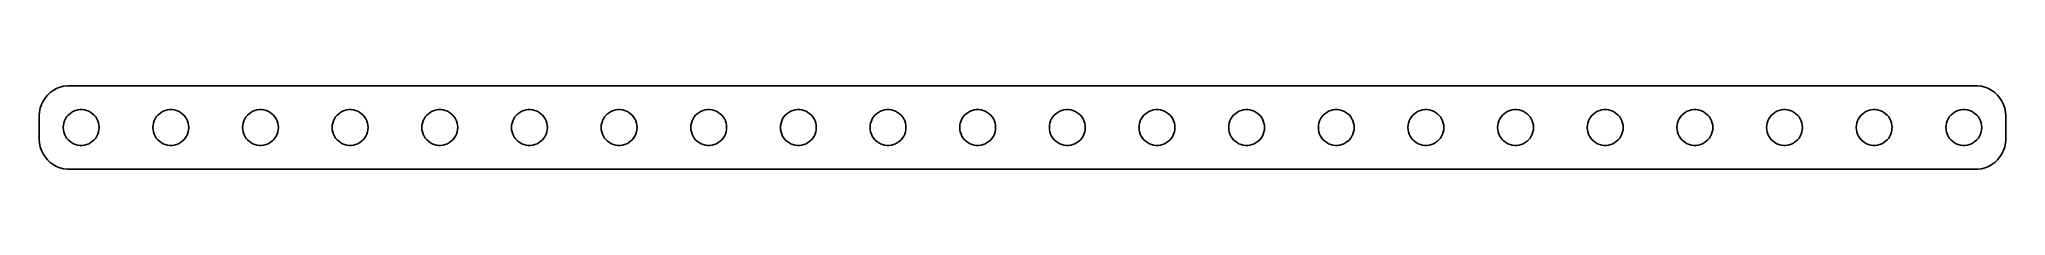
# Model space of a CAD drawing. Header units: metres. Extents: x -82 to 82, y -3 to 3.
import ezdxf

# ---------------------------------------------------------------- set-up
doc = ezdxf.new("R2010")
doc.units = ezdxf.units.M

msp = doc.modelspace()

# ---------------------------------------------------------------- linework, layer by layer
for p, q in [((-80.5225, 3.37764), (-80.8144, 3.26205)), ((-80.2184, 3.4557), (-80.5225, 3.37764)), ((-79.907, 3.49506), (-80.2184, 3.4557)), ((79.907, 3.49506), (-79.907, 3.49506)), ((80.2184, 3.4557), (79.907, 3.49506)), ((80.5225, 3.37764), (80.2184, 3.4557)), ((80.8144, 3.26205), (80.5225, 3.37764)), ((-82.0744, 1.9203), (-82.1714, 1.62172)), ((-81.9408, 2.20438), (-82.0744, 1.9203)), ((-81.7725, 2.46945), (-81.9408, 2.20438)), ((-81.5724, 2.71136), (-81.7725, 2.46945)), ((-81.3436, 2.92627), (-81.5724, 2.71136)), ((-81.0896, 3.11081), (-81.3436, 2.92627)), ((-80.8144, 3.26205), (-81.0896, 3.11081)), ((81.0896, 3.11081), (80.8144, 3.26205)), ((81.3436, 2.92627), (81.0896, 3.11081)), ((81.5724, 2.71136), (81.3436, 2.92627)), ((81.7725, 2.46945), (81.5724, 2.71136)), ((81.9408, 2.20438), (81.7725, 2.46945)), ((82.0744, 1.9203), (81.9408, 2.20438)), ((82.1714, 1.62172), (82.0744, 1.9203)), ((-82.2303, 1.31332), (-82.25, 1)), ((-82.25, 1), (-82.25, -1)), ((-82.1714, 1.62172), (-82.2303, 1.31332)), ((-80.25, 0), (-80.2382, 0.187988)), ((-80.2382, -0.187988), (-80.25, 0)), ((-80.2382, 0.187988), (-80.2029, 0.373032)), ((-80.2029, 0.373032), (-80.1447, 0.552185)), ((-80.1447, 0.552185), (-80.0645, 0.722626)), ((-80.0645, 0.722626), (-79.9635, 0.881668)), ((-79.9635, 0.881668), (-79.8434, 1.02681)), ((-79.8434, 1.02681), (-79.7061, 1.15576)), ((-79.7061, 1.15576), (-79.5537, 1.26648)), ((-79.5537, 1.26648), (-79.3887, 1.35724)), ((-79.3887, 1.35724), (-79.2135, 1.42657)), ((-79.2135, 1.42657), (-79.0311, 1.47342)), ((-79.0311, 1.47342), (-78.8442, 1.49704)), ((-78.8442, 1.49704), (-78.6558, 1.49704)), ((-78.6558, 1.49704), (-78.4689, 1.47342)), ((-78.4689, 1.47342), (-78.2865, 1.42657)), ((-78.2865, 1.42657), (-78.1113, 1.35724)), ((-78.1113, 1.35724), (-77.9463, 1.26648)), ((-77.9463, 1.26648), (-77.7939, 1.15576)), ((-77.7939, 1.15576), (-77.6565, 1.02681)), ((-77.6565, 1.02681), (-77.5365, 0.881668)), ((-77.5365, 0.881668), (-77.4355, 0.722626)), ((-77.4355, 0.722626), (-77.3553, 0.552185)), ((-77.3553, 0.552185), (-77.2971, 0.373032)), ((-77.2971, 0.373032), (-77.2618, 0.187988)), ((-77.2618, 0.187988), (-77.25, 0)), ((-77.25, 0), (-77.2618, -0.187988)), ((-72.75, 0), (-72.7382, 0.187988)), ((-72.7382, -0.187988), (-72.75, 0)), ((-72.7382, 0.187988), (-72.7029, 0.373032)), ((-72.7029, 0.373032), (-72.6447, 0.552185)), ((-72.6447, 0.552185), (-72.5645, 0.722626)), ((-72.5645, 0.722626), (-72.4635, 0.881668)), ((-72.4635, 0.881668), (-72.3434, 1.02681)), ((-72.3434, 1.02681), (-72.2061, 1.15576)), ((-72.2061, 1.15576), (-72.0537, 1.26648)), ((-72.0537, 1.26648), (-71.8887, 1.35724)), ((-71.8887, 1.35724), (-71.7135, 1.42657)), ((-71.7135, 1.42657), (-71.5311, 1.47342)), ((-71.5311, 1.47342), (-71.3442, 1.49704)), ((-71.3442, 1.49704), (-71.1558, 1.49704)), ((-71.1558, 1.49704), (-70.9689, 1.47342)), ((-70.9689, 1.47342), (-70.7865, 1.42657)), ((-70.7865, 1.42657), (-70.6113, 1.35724)), ((-70.6113, 1.35724), (-70.4463, 1.26648)), ((-70.4463, 1.26648), (-70.2939, 1.15576)), ((-70.2939, 1.15576), (-70.1565, 1.02681)), ((-70.1565, 1.02681), (-70.0365, 0.881668)), ((-70.0365, 0.881668), (-69.9355, 0.722626)), ((-69.9355, 0.722626), (-69.8553, 0.552185)), ((-69.8553, 0.552185), (-69.7971, 0.373032)), ((-69.7971, 0.373032), (-69.7618, 0.187988)), ((-69.7618, 0.187988), (-69.75, 0)), ((-69.75, 0), (-69.7618, -0.187988)), ((-65.25, 0), (-65.2382, 0.187988)), ((-65.2382, -0.187988), (-65.25, 0)), ((-65.2382, 0.187988), (-65.2029, 0.373032)), ((-65.2029, 0.373032), (-65.1447, 0.552185)), ((-65.1447, 0.552185), (-65.0645, 0.722626)), ((-65.0645, 0.722626), (-64.9635, 0.881668)), ((-64.9635, 0.881668), (-64.8434, 1.02681)), ((-64.8434, 1.02681), (-64.7061, 1.15576)), ((-64.7061, 1.15576), (-64.5537, 1.26648)), ((-64.5537, 1.26648), (-64.3887, 1.35724)), ((-64.3887, 1.35724), (-64.2135, 1.42657)), ((-64.2135, 1.42657), (-64.0311, 1.47342)), ((-64.0311, 1.47342), (-63.8442, 1.49704)), ((-63.8442, 1.49704), (-63.6558, 1.49704)), ((-63.6558, 1.49704), (-63.4689, 1.47342)), ((-63.4689, 1.47342), (-63.2865, 1.42657)), ((-63.2865, 1.42657), (-63.1113, 1.35724)), ((-63.1113, 1.35724), (-62.9463, 1.26648)), ((-62.9463, 1.26648), (-62.7939, 1.15576)), ((-62.7939, 1.15576), (-62.6565, 1.02681)), ((-62.6565, 1.02681), (-62.5365, 0.881668)), ((-62.5365, 0.881668), (-62.4355, 0.722626)), ((-62.4355, 0.722626), (-62.3553, 0.552185)), ((-62.3553, 0.552185), (-62.2971, 0.373032)), ((-62.2971, 0.373032), (-62.2618, 0.187988)), ((-62.2618, 0.187988), (-62.25, 0)), ((-62.25, 0), (-62.2618, -0.187988)), ((-57.75, 0), (-57.7382, 0.187988)), ((-57.7382, -0.187988), (-57.75, 0)), ((-57.7382, 0.187988), (-57.7029, 0.373032)), ((-57.7029, 0.373032), (-57.6447, 0.552185)), ((-57.6447, 0.552185), (-57.5645, 0.722626)), ((-57.5645, 0.722626), (-57.4635, 0.881668)), ((-57.4635, 0.881668), (-57.3434, 1.02681)), ((-57.3434, 1.02681), (-57.2061, 1.15576)), ((-57.2061, 1.15576), (-57.0537, 1.26648)), ((-57.0537, 1.26648), (-56.8887, 1.35724)), ((-56.8887, 1.35724), (-56.7135, 1.42657)), ((-56.7135, 1.42657), (-56.5311, 1.47342)), ((-56.5311, 1.47342), (-56.3442, 1.49704)), ((-56.3442, 1.49704), (-56.1558, 1.49704)), ((-56.1558, 1.49704), (-55.9689, 1.47342)), ((-55.9689, 1.47342), (-55.7865, 1.42657)), ((-55.7865, 1.42657), (-55.6113, 1.35724)), ((-55.6113, 1.35724), (-55.4463, 1.26648)), ((-55.4463, 1.26648), (-55.2939, 1.15576)), ((-55.2939, 1.15576), (-55.1565, 1.02681)), ((-55.1565, 1.02681), (-55.0365, 0.881668)), ((-55.0365, 0.881668), (-54.9355, 0.722626)), ((-54.9355, 0.722626), (-54.8553, 0.552185)), ((-54.8553, 0.552185), (-54.7971, 0.373032)), ((-54.7971, 0.373032), (-54.7618, 0.187988)), ((-54.7618, 0.187988), (-54.75, 0)), ((-54.75, 0), (-54.7618, -0.187988)), ((-50.25, 0), (-50.2382, 0.187988)), ((-50.2382, -0.187988), (-50.25, 0)), ((-50.2382, 0.187988), (-50.2029, 0.373032)), ((-50.2029, 0.373032), (-50.1447, 0.552185)), ((-50.1447, 0.552185), (-50.0645, 0.722626)), ((-50.0645, 0.722626), (-49.9635, 0.881668)), ((-49.9635, 0.881668), (-49.8434, 1.02681)), ((-49.8434, 1.02681), (-49.7061, 1.15576)), ((-49.7061, 1.15576), (-49.5537, 1.26648)), ((-49.5537, 1.26648), (-49.3887, 1.35724)), ((-49.3887, 1.35724), (-49.2135, 1.42657)), ((-49.2135, 1.42657), (-49.0311, 1.47342)), ((-49.0311, 1.47342), (-48.8442, 1.49704)), ((-48.8442, 1.49704), (-48.6558, 1.49704)), ((-48.6558, 1.49704), (-48.4689, 1.47342)), ((-48.4689, 1.47342), (-48.2865, 1.42657)), ((-48.2865, 1.42657), (-48.1113, 1.35724)), ((-48.1113, 1.35724), (-47.9463, 1.26648)), ((-47.9463, 1.26648), (-47.7939, 1.15576)), ((-47.7939, 1.15576), (-47.6565, 1.02681)), ((-47.6565, 1.02681), (-47.5365, 0.881668)), ((-47.5365, 0.881668), (-47.4355, 0.722626)), ((-47.4355, 0.722626), (-47.3553, 0.552185)), ((-47.3553, 0.552185), (-47.2971, 0.373032)), ((-47.2971, 0.373032), (-47.2618, 0.187988)), ((-47.2618, 0.187988), (-47.25, 0)), ((-47.25, 0), (-47.2618, -0.187988)), ((-42.75, 0), (-42.7382, 0.187988)), ((-42.7382, -0.187988), (-42.75, 0)), ((-42.7382, 0.187988), (-42.7029, 0.373032)), ((-42.7029, 0.373032), (-42.6447, 0.552185)), ((-42.6447, 0.552185), (-42.5645, 0.722626)), ((-42.5645, 0.722626), (-42.4635, 0.881668)), ((-42.4635, 0.881668), (-42.3434, 1.02681)), ((-42.3434, 1.02681), (-42.2061, 1.15576)), ((-42.2061, 1.15576), (-42.0537, 1.26648)), ((-42.0537, 1.26648), (-41.8887, 1.35724)), ((-41.8887, 1.35724), (-41.7135, 1.42657)), ((-41.7135, 1.42657), (-41.5311, 1.47342)), ((-41.5311, 1.47342), (-41.3442, 1.49704)), ((-41.3442, 1.49704), (-41.1558, 1.49704)), ((-41.1558, 1.49704), (-40.9689, 1.47342)), ((-40.9689, 1.47342), (-40.7865, 1.42657)), ((-40.7865, 1.42657), (-40.6113, 1.35724)), ((-40.6113, 1.35724), (-40.4463, 1.26648)), ((-40.4463, 1.26648), (-40.2939, 1.15576)), ((-40.2939, 1.15576), (-40.1565, 1.02681)), ((-40.1565, 1.02681), (-40.0365, 0.881668)), ((-40.0365, 0.881668), (-39.9355, 0.722626)), ((-39.9355, 0.722626), (-39.8553, 0.552185)), ((-39.8553, 0.552185), (-39.7971, 0.373032)), ((-39.7971, 0.373032), (-39.7618, 0.187988)), ((-39.7618, 0.187988), (-39.75, 0)), ((-39.75, 0), (-39.7618, -0.187988)), ((-35.25, 0), (-35.2382, 0.187988)), ((-35.2382, -0.187988), (-35.25, 0)), ((-35.2382, 0.187988), (-35.2029, 0.373032)), ((-35.2029, 0.373032), (-35.1447, 0.552185)), ((-35.1447, 0.552185), (-35.0645, 0.722626)), ((-35.0645, 0.722626), (-34.9635, 0.881668)), ((-34.9635, 0.881668), (-34.8434, 1.02681)), ((-34.8434, 1.02681), (-34.7061, 1.15576)), ((-34.7061, 1.15576), (-34.5537, 1.26648)), ((-34.5537, 1.26648), (-34.3887, 1.35724)), ((-34.3887, 1.35724), (-34.2135, 1.42657)), ((-34.2135, 1.42657), (-34.0311, 1.47342)), ((-34.0311, 1.47342), (-33.8442, 1.49704)), ((-33.8442, 1.49704), (-33.6558, 1.49704)), ((-33.6558, 1.49704), (-33.4689, 1.47342)), ((-33.4689, 1.47342), (-33.2865, 1.42657)), ((-33.2865, 1.42657), (-33.1113, 1.35724)), ((-33.1113, 1.35724), (-32.9463, 1.26648)), ((-32.9463, 1.26648), (-32.7939, 1.15576)), ((-32.7939, 1.15576), (-32.6565, 1.02681)), ((-32.6565, 1.02681), (-32.5365, 0.881668)), ((-32.5365, 0.881668), (-32.4355, 0.722626)), ((-32.4355, 0.722626), (-32.3553, 0.552185)), ((-32.3553, 0.552185), (-32.2971, 0.373032)), ((-32.2971, 0.373032), (-32.2618, 0.187988)), ((-32.2618, 0.187988), (-32.25, 0)), ((-32.25, 0), (-32.2618, -0.187988)), ((-27.75, 0), (-27.7382, 0.187988)), ((-27.7382, -0.187988), (-27.75, 0)), ((-27.7382, 0.187988), (-27.7029, 0.373032)), ((-27.7029, 0.373032), (-27.6447, 0.552185)), ((-27.6447, 0.552185), (-27.5645, 0.722626)), ((-27.5645, 0.722626), (-27.4635, 0.881668)), ((-27.4635, 0.881668), (-27.3434, 1.02681)), ((-27.3434, 1.02681), (-27.2061, 1.15576)), ((-27.2061, 1.15576), (-27.0537, 1.26648)), ((-27.0537, 1.26648), (-26.8887, 1.35724)), ((-26.8887, 1.35724), (-26.7135, 1.42657)), ((-26.7135, 1.42657), (-26.5311, 1.47342)), ((-26.5311, 1.47342), (-26.3442, 1.49704)), ((-26.3442, 1.49704), (-26.1558, 1.49704)), ((-26.1558, 1.49704), (-25.9689, 1.47342)), ((-25.9689, 1.47342), (-25.7865, 1.42657)), ((-25.7865, 1.42657), (-25.6113, 1.35724)), ((-25.6113, 1.35724), (-25.4463, 1.26648)), ((-25.4463, 1.26648), (-25.2939, 1.15576)), ((-25.2939, 1.15576), (-25.1565, 1.02681)), ((-25.1565, 1.02681), (-25.0365, 0.881668)), ((-25.0365, 0.881668), (-24.9355, 0.722626)), ((-24.9355, 0.722626), (-24.8553, 0.552185)), ((-24.8553, 0.552185), (-24.7971, 0.373032)), ((-24.7971, 0.373032), (-24.7618, 0.187988)), ((-24.7618, 0.187988), (-24.75, 0)), ((-24.75, 0), (-24.7618, -0.187988)), ((-20.25, 0), (-20.2382, 0.187988)), ((-20.2382, -0.187988), (-20.25, 0)), ((-20.2382, 0.187988), (-20.2029, 0.373032)), ((-20.2029, 0.373032), (-20.1447, 0.552185)), ((-20.1447, 0.552185), (-20.0645, 0.722626)), ((-20.0645, 0.722626), (-19.9635, 0.881668)), ((-19.9635, 0.881668), (-19.8434, 1.02681)), ((-19.8434, 1.02681), (-19.7061, 1.15576)), ((-19.7061, 1.15576), (-19.5537, 1.26648)), ((-19.5537, 1.26648), (-19.3887, 1.35724)), ((-19.3887, 1.35724), (-19.2135, 1.42657)), ((-19.2135, 1.42657), (-19.0311, 1.47342)), ((-19.0311, 1.47342), (-18.8442, 1.49704)), ((-18.8442, 1.49704), (-18.6558, 1.49704)), ((-18.6558, 1.49704), (-18.4689, 1.47342)), ((-18.4689, 1.47342), (-18.2865, 1.42657)), ((-18.2865, 1.42657), (-18.1113, 1.35724)), ((-18.1113, 1.35724), (-17.9463, 1.26648)), ((-17.9463, 1.26648), (-17.7939, 1.15576)), ((-17.7939, 1.15576), (-17.6565, 1.02681)), ((-17.6565, 1.02681), (-17.5365, 0.881668)), ((-17.5365, 0.881668), (-17.4355, 0.722626)), ((-17.4355, 0.722626), (-17.3553, 0.552185)), ((-17.3553, 0.552185), (-17.2971, 0.373032)), ((-17.2971, 0.373032), (-17.2618, 0.187988)), ((-17.2618, 0.187988), (-17.25, 0)), ((-17.25, 0), (-17.2618, -0.187988)), ((-12.75, 0), (-12.7382, 0.187988)), ((-12.7382, -0.187988), (-12.75, 0)), ((-12.7382, 0.187988), (-12.7029, 0.373032)), ((-12.7029, 0.373032), (-12.6447, 0.552185)), ((-12.6447, 0.552185), (-12.5645, 0.722626)), ((-12.5645, 0.722626), (-12.4635, 0.881668)), ((-12.4635, 0.881668), (-12.3434, 1.02681)), ((-12.3434, 1.02681), (-12.2061, 1.15576)), ((-12.2061, 1.15576), (-12.0537, 1.26648)), ((-12.0537, 1.26648), (-11.8887, 1.35724)), ((-11.8887, 1.35724), (-11.7135, 1.42657)), ((-11.7135, 1.42657), (-11.5311, 1.47342)), ((-11.5311, 1.47342), (-11.3442, 1.49704)), ((-11.3442, 1.49704), (-11.1558, 1.49704)), ((-11.1558, 1.49704), (-10.9689, 1.47342)), ((-10.9689, 1.47342), (-10.7865, 1.42657)), ((-10.7865, 1.42657), (-10.6113, 1.35724)), ((-10.6113, 1.35724), (-10.4463, 1.26648)), ((-10.4463, 1.26648), (-10.2939, 1.15576)), ((-10.2939, 1.15576), (-10.1565, 1.02681)), ((-10.1565, 1.02681), (-10.0365, 0.881668)), ((-10.0365, 0.881668), (-9.93553, 0.722626)), ((-9.93553, 0.722626), (-9.85533, 0.552185)), ((-9.85533, 0.552185), (-9.79712, 0.373032)), ((-9.79712, 0.373032), (-9.76183, 0.187988)), ((-9.76183, 0.187988), (-9.75, 0)), ((-9.75, 0), (-9.76183, -0.187988)), ((-5.25, 0), (-5.23816, 0.187988)), ((-5.23816, -0.187988), (-5.25, 0)), ((-5.23816, 0.187988), (-5.20287, 0.373032)), ((-5.20287, 0.373032), (-5.14465, 0.552185)), ((-5.14465, 0.552185), (-5.06445, 0.722626)), ((-5.06445, 0.722626), (-4.96352, 0.881668)), ((-4.96352, 0.881668), (-4.84344, 1.02681)), ((-4.84344, 1.02681), (-4.70613, 1.15576)), ((-4.70613, 1.15576), (-4.55373, 1.26648)), ((-4.55373, 1.26648), (-4.38866, 1.35724)), ((-4.38866, 1.35724), (-4.21352, 1.42657)), ((-4.21352, 1.42657), (-4.03107, 1.47342)), ((-4.03107, 1.47342), (-3.84418, 1.49704)), ((-3.84418, 1.49704), (-3.65581, 1.49704)), ((-3.65581, 1.49704), (-3.46892, 1.47342)), ((-3.46892, 1.47342), (-3.28647, 1.42657)), ((-3.28647, 1.42657), (-3.11133, 1.35724)), ((-3.11133, 1.35724), (-2.94626, 1.26648)), ((-2.94626, 1.26648), (-2.79385, 1.15576)), ((-2.79385, 1.15576), (-2.65654, 1.02681)), ((-2.65654, 1.02681), (-2.53647, 0.881668)), ((-2.53647, 0.881668), (-2.43553, 0.722626)), ((-2.43553, 0.722626), (-2.35533, 0.552185)), ((-2.35533, 0.552185), (-2.29712, 0.373032)), ((-2.29712, 0.373032), (-2.26183, 0.187988)), ((-2.26183, 0.187988), (-2.25, 0)), ((-2.25, 0), (-2.26183, -0.187988)), ((2.25, 0), (2.26183, 0.187988)), ((2.26183, -0.187988), (2.25, 0)), ((2.26183, 0.187988), (2.29712, 0.373032)), ((2.29712, 0.373032), (2.35533, 0.552185)), ((2.35533, 0.552185), (2.43553, 0.722626)), ((2.43553, 0.722626), (2.53647, 0.881668)), ((2.53647, 0.881668), (2.65654, 1.02681)), ((2.65654, 1.02681), (2.79385, 1.15576)), ((2.79385, 1.15576), (2.94626, 1.26648)), ((2.94626, 1.26648), (3.11133, 1.35724)), ((3.11133, 1.35724), (3.28647, 1.42657)), ((3.28647, 1.42657), (3.46892, 1.47342)), ((3.46892, 1.47342), (3.65581, 1.49704)), ((3.65581, 1.49704), (3.84418, 1.49704)), ((3.84418, 1.49704), (4.03107, 1.47342)), ((4.03107, 1.47342), (4.21352, 1.42657)), ((4.21352, 1.42657), (4.38866, 1.35724)), ((4.38866, 1.35724), (4.55373, 1.26648)), ((4.55373, 1.26648), (4.70613, 1.15576)), ((4.70613, 1.15576), (4.84344, 1.02681)), ((4.84344, 1.02681), (4.96352, 0.881668)), ((4.96352, 0.881668), (5.06445, 0.722626)), ((5.06445, 0.722626), (5.14465, 0.552185)), ((5.14465, 0.552185), (5.20287, 0.373032)), ((5.20287, 0.373032), (5.23816, 0.187988)), ((5.23816, 0.187988), (5.25, 0)), ((5.25, 0), (5.23816, -0.187988)), ((9.75, 0), (9.76183, 0.187988)), ((9.76183, -0.187988), (9.75, 0)), ((9.76183, 0.187988), (9.79712, 0.373032)), ((9.79712, 0.373032), (9.85533, 0.552185)), ((9.85533, 0.552185), (9.93553, 0.722626)), ((9.93553, 0.722626), (10.0365, 0.881668)), ((10.0365, 0.881668), (10.1565, 1.02681)), ((10.1565, 1.02681), (10.2939, 1.15576)), ((10.2939, 1.15576), (10.4463, 1.26648)), ((10.4463, 1.26648), (10.6113, 1.35724)), ((10.6113, 1.35724), (10.7865, 1.42657)), ((10.7865, 1.42657), (10.9689, 1.47342)), ((10.9689, 1.47342), (11.1558, 1.49704)), ((11.1558, 1.49704), (11.3442, 1.49704)), ((11.3442, 1.49704), (11.5311, 1.47342)), ((11.5311, 1.47342), (11.7135, 1.42657)), ((11.7135, 1.42657), (11.8887, 1.35724)), ((11.8887, 1.35724), (12.0537, 1.26648)), ((12.0537, 1.26648), (12.2061, 1.15576)), ((12.2061, 1.15576), (12.3434, 1.02681)), ((12.3434, 1.02681), (12.4635, 0.881668)), ((12.4635, 0.881668), (12.5645, 0.722626)), ((12.5645, 0.722626), (12.6447, 0.552185)), ((12.6447, 0.552185), (12.7029, 0.373032)), ((12.7029, 0.373032), (12.7382, 0.187988)), ((12.7382, 0.187988), (12.75, 0)), ((12.75, 0), (12.7382, -0.187988)), ((17.25, 0), (17.2618, 0.187988)), ((17.2618, -0.187988), (17.25, 0)), ((17.2618, 0.187988), (17.2971, 0.373032)), ((17.2971, 0.373032), (17.3553, 0.552185)), ((17.3553, 0.552185), (17.4355, 0.722626)), ((17.4355, 0.722626), (17.5365, 0.881668)), ((17.5365, 0.881668), (17.6565, 1.02681)), ((17.6565, 1.02681), (17.7939, 1.15576)), ((17.7939, 1.15576), (17.9463, 1.26648)), ((17.9463, 1.26648), (18.1113, 1.35724)), ((18.1113, 1.35724), (18.2865, 1.42657)), ((18.2865, 1.42657), (18.4689, 1.47342)), ((18.4689, 1.47342), (18.6558, 1.49704)), ((18.6558, 1.49704), (18.8442, 1.49704)), ((18.8442, 1.49704), (19.0311, 1.47342)), ((19.0311, 1.47342), (19.2135, 1.42657)), ((19.2135, 1.42657), (19.3887, 1.35724)), ((19.3887, 1.35724), (19.5537, 1.26648)), ((19.5537, 1.26648), (19.7061, 1.15576)), ((19.7061, 1.15576), (19.8434, 1.02681)), ((19.8434, 1.02681), (19.9635, 0.881668)), ((19.9635, 0.881668), (20.0645, 0.722626)), ((20.0645, 0.722626), (20.1447, 0.552185)), ((20.1447, 0.552185), (20.2029, 0.373032)), ((20.2029, 0.373032), (20.2382, 0.187988)), ((20.2382, 0.187988), (20.25, 0)), ((20.25, 0), (20.2382, -0.187988)), ((24.75, 0), (24.7618, 0.187988)), ((24.7618, -0.187988), (24.75, 0)), ((24.7618, 0.187988), (24.7971, 0.373032)), ((24.7971, 0.373032), (24.8553, 0.552185)), ((24.8553, 0.552185), (24.9355, 0.722626)), ((24.9355, 0.722626), (25.0365, 0.881668)), ((25.0365, 0.881668), (25.1565, 1.02681)), ((25.1565, 1.02681), (25.2939, 1.15576)), ((25.2939, 1.15576), (25.4463, 1.26648)), ((25.4463, 1.26648), (25.6113, 1.35724)), ((25.6113, 1.35724), (25.7865, 1.42657)), ((25.7865, 1.42657), (25.9689, 1.47342)), ((25.9689, 1.47342), (26.1558, 1.49704)), ((26.1558, 1.49704), (26.3442, 1.49704)), ((26.3442, 1.49704), (26.5311, 1.47342)), ((26.5311, 1.47342), (26.7135, 1.42657)), ((26.7135, 1.42657), (26.8887, 1.35724)), ((26.8887, 1.35724), (27.0537, 1.26648)), ((27.0537, 1.26648), (27.2061, 1.15576)), ((27.2061, 1.15576), (27.3434, 1.02681)), ((27.3434, 1.02681), (27.4635, 0.881668)), ((27.4635, 0.881668), (27.5645, 0.722626)), ((27.5645, 0.722626), (27.6447, 0.552185)), ((27.6447, 0.552185), (27.7029, 0.373032)), ((27.7029, 0.373032), (27.7382, 0.187988)), ((27.7382, 0.187988), (27.75, 0)), ((27.75, 0), (27.7382, -0.187988)), ((32.25, 0), (32.2618, 0.187988)), ((32.2618, -0.187988), (32.25, 0)), ((32.2618, 0.187988), (32.2971, 0.373032)), ((32.2971, 0.373032), (32.3553, 0.552185)), ((32.3553, 0.552185), (32.4355, 0.722626)), ((32.4355, 0.722626), (32.5365, 0.881668)), ((32.5365, 0.881668), (32.6565, 1.02681)), ((32.6565, 1.02681), (32.7939, 1.15576)), ((32.7939, 1.15576), (32.9463, 1.26648)), ((32.9463, 1.26648), (33.1113, 1.35724)), ((33.1113, 1.35724), (33.2865, 1.42657)), ((33.2865, 1.42657), (33.4689, 1.47342)), ((33.4689, 1.47342), (33.6558, 1.49704)), ((33.6558, 1.49704), (33.8442, 1.49704)), ((33.8442, 1.49704), (34.0311, 1.47342)), ((34.0311, 1.47342), (34.2135, 1.42657)), ((34.2135, 1.42657), (34.3887, 1.35724)), ((34.3887, 1.35724), (34.5537, 1.26648)), ((34.5537, 1.26648), (34.7061, 1.15576)), ((34.7061, 1.15576), (34.8434, 1.02681)), ((34.8434, 1.02681), (34.9635, 0.881668)), ((34.9635, 0.881668), (35.0645, 0.722626)), ((35.0645, 0.722626), (35.1447, 0.552185)), ((35.1447, 0.552185), (35.2029, 0.373032)), ((35.2029, 0.373032), (35.2382, 0.187988)), ((35.2382, 0.187988), (35.25, 0)), ((35.25, 0), (35.2382, -0.187988)), ((39.75, 0), (39.7618, 0.187988)), ((39.7618, -0.187988), (39.75, 0)), ((39.7618, 0.187988), (39.7971, 0.373032)), ((39.7971, 0.373032), (39.8553, 0.552185)), ((39.8553, 0.552185), (39.9355, 0.722626)), ((39.9355, 0.722626), (40.0365, 0.881668)), ((40.0365, 0.881668), (40.1565, 1.02681)), ((40.1565, 1.02681), (40.2939, 1.15576)), ((40.2939, 1.15576), (40.4463, 1.26648)), ((40.4463, 1.26648), (40.6113, 1.35724)), ((40.6113, 1.35724), (40.7865, 1.42657)), ((40.7865, 1.42657), (40.9689, 1.47342)), ((40.9689, 1.47342), (41.1558, 1.49704)), ((41.1558, 1.49704), (41.3442, 1.49704)), ((41.3442, 1.49704), (41.5311, 1.47342)), ((41.5311, 1.47342), (41.7135, 1.42657)), ((41.7135, 1.42657), (41.8887, 1.35724)), ((41.8887, 1.35724), (42.0537, 1.26648)), ((42.0537, 1.26648), (42.2061, 1.15576)), ((42.2061, 1.15576), (42.3434, 1.02681)), ((42.3434, 1.02681), (42.4635, 0.881668)), ((42.4635, 0.881668), (42.5645, 0.722626)), ((42.5645, 0.722626), (42.6447, 0.552185)), ((42.6447, 0.552185), (42.7029, 0.373032)), ((42.7029, 0.373032), (42.7382, 0.187988)), ((42.7382, 0.187988), (42.75, 0)), ((42.75, 0), (42.7382, -0.187988)), ((47.25, 0), (47.2618, 0.187988)), ((47.2618, -0.187988), (47.25, 0)), ((47.2618, 0.187988), (47.2971, 0.373032)), ((47.2971, 0.373032), (47.3553, 0.552185)), ((47.3553, 0.552185), (47.4355, 0.722626)), ((47.4355, 0.722626), (47.5365, 0.881668)), ((47.5365, 0.881668), (47.6565, 1.02681)), ((47.6565, 1.02681), (47.7939, 1.15576)), ((47.7939, 1.15576), (47.9463, 1.26648)), ((47.9463, 1.26648), (48.1113, 1.35724)), ((48.1113, 1.35724), (48.2865, 1.42657)), ((48.2865, 1.42657), (48.4689, 1.47342)), ((48.4689, 1.47342), (48.6558, 1.49704)), ((48.6558, 1.49704), (48.8442, 1.49704)), ((48.8442, 1.49704), (49.0311, 1.47342)), ((49.0311, 1.47342), (49.2135, 1.42657)), ((49.2135, 1.42657), (49.3887, 1.35724)), ((49.3887, 1.35724), (49.5537, 1.26648)), ((49.5537, 1.26648), (49.7061, 1.15576)), ((49.7061, 1.15576), (49.8434, 1.02681)), ((49.8434, 1.02681), (49.9635, 0.881668)), ((49.9635, 0.881668), (50.0645, 0.722626)), ((50.0645, 0.722626), (50.1447, 0.552185)), ((50.1447, 0.552185), (50.2029, 0.373032)), ((50.2029, 0.373032), (50.2382, 0.187988)), ((50.2382, 0.187988), (50.25, 0)), ((50.25, 0), (50.2382, -0.187988)), ((54.75, 0), (54.7618, 0.187988)), ((54.7618, -0.187988), (54.75, 0)), ((54.7618, 0.187988), (54.7971, 0.373032)), ((54.7971, 0.373032), (54.8553, 0.552185)), ((54.8553, 0.552185), (54.9355, 0.722626)), ((54.9355, 0.722626), (55.0365, 0.881668)), ((55.0365, 0.881668), (55.1565, 1.02681)), ((55.1565, 1.02681), (55.2939, 1.15576)), ((55.2939, 1.15576), (55.4463, 1.26648)), ((55.4463, 1.26648), (55.6113, 1.35724)), ((55.6113, 1.35724), (55.7865, 1.42657)), ((55.7865, 1.42657), (55.9689, 1.47342)), ((55.9689, 1.47342), (56.1558, 1.49704)), ((56.1558, 1.49704), (56.3442, 1.49704)), ((56.3442, 1.49704), (56.5311, 1.47342)), ((56.5311, 1.47342), (56.7135, 1.42657)), ((56.7135, 1.42657), (56.8887, 1.35724)), ((56.8887, 1.35724), (57.0537, 1.26648)), ((57.0537, 1.26648), (57.2061, 1.15576)), ((57.2061, 1.15576), (57.3434, 1.02681)), ((57.3434, 1.02681), (57.4635, 0.881668)), ((57.4635, 0.881668), (57.5645, 0.722626)), ((57.5645, 0.722626), (57.6447, 0.552185)), ((57.6447, 0.552185), (57.7029, 0.373032)), ((57.7029, 0.373032), (57.7382, 0.187988)), ((57.7382, 0.187988), (57.75, 0)), ((57.75, 0), (57.7382, -0.187988)), ((62.25, 0), (62.2618, 0.187988)), ((62.2618, -0.187988), (62.25, 0)), ((62.2618, 0.187988), (62.2971, 0.373032)), ((62.2971, 0.373032), (62.3553, 0.552185)), ((62.3553, 0.552185), (62.4355, 0.722626)), ((62.4355, 0.722626), (62.5365, 0.881668)), ((62.5365, 0.881668), (62.6565, 1.02681)), ((62.6565, 1.02681), (62.7939, 1.15576)), ((62.7939, 1.15576), (62.9463, 1.26648)), ((62.9463, 1.26648), (63.1113, 1.35724)), ((63.1113, 1.35724), (63.2865, 1.42657)), ((63.2865, 1.42657), (63.4689, 1.47342)), ((63.4689, 1.47342), (63.6558, 1.49704)), ((63.6558, 1.49704), (63.8442, 1.49704)), ((63.8442, 1.49704), (64.0311, 1.47342)), ((64.0311, 1.47342), (64.2135, 1.42657)), ((64.2135, 1.42657), (64.3887, 1.35724)), ((64.3887, 1.35724), (64.5537, 1.26648)), ((64.5537, 1.26648), (64.7061, 1.15576)), ((64.7061, 1.15576), (64.8434, 1.02681)), ((64.8434, 1.02681), (64.9635, 0.881668)), ((64.9635, 0.881668), (65.0645, 0.722626)), ((65.0645, 0.722626), (65.1447, 0.552185)), ((65.1447, 0.552185), (65.2029, 0.373032)), ((65.2029, 0.373032), (65.2382, 0.187988)), ((65.2382, 0.187988), (65.25, 0)), ((65.25, 0), (65.2382, -0.187988)), ((69.75, 0), (69.7618, 0.187988)), ((69.7618, -0.187988), (69.75, 0)), ((69.7618, 0.187988), (69.7971, 0.373032)), ((69.7971, 0.373032), (69.8553, 0.552185)), ((69.8553, 0.552185), (69.9355, 0.722626)), ((69.9355, 0.722626), (70.0365, 0.881668)), ((70.0365, 0.881668), (70.1565, 1.02681)), ((70.1565, 1.02681), (70.2939, 1.15576)), ((70.2939, 1.15576), (70.4463, 1.26648)), ((70.4463, 1.26648), (70.6113, 1.35724)), ((70.6113, 1.35724), (70.7865, 1.42657)), ((70.7865, 1.42657), (70.9689, 1.47342)), ((70.9689, 1.47342), (71.1558, 1.49704)), ((71.1558, 1.49704), (71.3442, 1.49704)), ((71.3442, 1.49704), (71.5311, 1.47342)), ((71.5311, 1.47342), (71.7135, 1.42657)), ((71.7135, 1.42657), (71.8887, 1.35724)), ((71.8887, 1.35724), (72.0537, 1.26648)), ((72.0537, 1.26648), (72.2061, 1.15576)), ((72.2061, 1.15576), (72.3434, 1.02681)), ((72.3434, 1.02681), (72.4635, 0.881668)), ((72.4635, 0.881668), (72.5645, 0.722626)), ((72.5645, 0.722626), (72.6447, 0.552185)), ((72.6447, 0.552185), (72.7029, 0.373032)), ((72.7029, 0.373032), (72.7382, 0.187988)), ((72.7382, 0.187988), (72.75, 0)), ((72.75, 0), (72.7382, -0.187988)), ((77.25, 0), (77.2618, 0.187988)), ((77.2618, -0.187988), (77.25, 0)), ((77.2618, 0.187988), (77.2971, 0.373032)), ((77.2971, 0.373032), (77.3553, 0.552185)), ((77.3553, 0.552185), (77.4355, 0.722626)), ((77.4355, 0.722626), (77.5365, 0.881668)), ((77.5365, 0.881668), (77.6565, 1.02681)), ((77.6565, 1.02681), (77.7939, 1.15576)), ((77.7939, 1.15576), (77.9463, 1.26648)), ((77.9463, 1.26648), (78.1113, 1.35724)), ((78.1113, 1.35724), (78.2865, 1.42657)), ((78.2865, 1.42657), (78.4689, 1.47342)), ((78.4689, 1.47342), (78.6558, 1.49704)), ((78.6558, 1.49704), (78.8442, 1.49704)), ((78.8442, 1.49704), (79.0311, 1.47342)), ((79.0311, 1.47342), (79.2135, 1.42657)), ((79.2135, 1.42657), (79.3887, 1.35724)), ((79.3887, 1.35724), (79.5537, 1.26648)), ((79.5537, 1.26648), (79.7061, 1.15576)), ((79.7061, 1.15576), (79.8434, 1.02681)), ((79.8434, 1.02681), (79.9635, 0.881668)), ((79.9635, 0.881668), (80.0645, 0.722626)), ((80.0645, 0.722626), (80.1447, 0.552185)), ((80.1447, 0.552185), (80.2029, 0.373032)), ((80.2029, 0.373032), (80.2382, 0.187988)), ((80.2382, 0.187988), (80.25, 0)), ((80.25, 0), (80.2382, -0.187988)), ((82.2303, 1.31332), (82.1714, 1.62172)), ((82.25, 1), (82.2303, 1.31332)), ((82.25, -1), (82.25, 1)), ((-82.25, -1), (-82.2303, -1.31332)), ((-82.2303, -1.31332), (-82.1714, -1.62172)), ((-82.1714, -1.62172), (-82.0744, -1.9203)), ((-80.2029, -0.373032), (-80.2382, -0.187988)), ((-80.1447, -0.552185), (-80.2029, -0.373032)), ((-80.0645, -0.722626), (-80.1447, -0.552185)), ((-79.9635, -0.881668), (-80.0645, -0.722626)), ((-79.8434, -1.02681), (-79.9635, -0.881668)), ((-79.7061, -1.15576), (-79.8434, -1.02681)), ((-79.5537, -1.26648), (-79.7061, -1.15576)), ((-79.3887, -1.35724), (-79.5537, -1.26648)), ((-79.2135, -1.42657), (-79.3887, -1.35724)), ((-79.0311, -1.47342), (-79.2135, -1.42657)), ((-78.8442, -1.49704), (-79.0311, -1.47342)), ((-78.6558, -1.49704), (-78.8442, -1.49704)), ((-78.4689, -1.47342), (-78.6558, -1.49704)), ((-78.2865, -1.42657), (-78.4689, -1.47342)), ((-78.1113, -1.35724), (-78.2865, -1.42657)), ((-77.9463, -1.26648), (-78.1113, -1.35724)), ((-77.7939, -1.15576), (-77.9463, -1.26648)), ((-77.6565, -1.02681), (-77.7939, -1.15576)), ((-77.5365, -0.881668), (-77.6565, -1.02681)), ((-77.4355, -0.722626), (-77.5365, -0.881668)), ((-77.3553, -0.552185), (-77.4355, -0.722626)), ((-77.2971, -0.373032), (-77.3553, -0.552185)), ((-77.2618, -0.187988), (-77.2971, -0.373032)), ((-72.7029, -0.373032), (-72.7382, -0.187988)), ((-72.6447, -0.552185), (-72.7029, -0.373032)), ((-72.5645, -0.722626), (-72.6447, -0.552185)), ((-72.4635, -0.881668), (-72.5645, -0.722626)), ((-72.3434, -1.02681), (-72.4635, -0.881668)), ((-72.2061, -1.15576), (-72.3434, -1.02681)), ((-72.0537, -1.26648), (-72.2061, -1.15576)), ((-71.8887, -1.35724), (-72.0537, -1.26648)), ((-71.7135, -1.42657), (-71.8887, -1.35724)), ((-71.5311, -1.47342), (-71.7135, -1.42657)), ((-71.3442, -1.49704), (-71.5311, -1.47342)), ((-71.1558, -1.49704), (-71.3442, -1.49704)), ((-70.9689, -1.47342), (-71.1558, -1.49704)), ((-70.7865, -1.42657), (-70.9689, -1.47342)), ((-70.6113, -1.35724), (-70.7865, -1.42657)), ((-70.4463, -1.26648), (-70.6113, -1.35724)), ((-70.2939, -1.15576), (-70.4463, -1.26648)), ((-70.1565, -1.02681), (-70.2939, -1.15576)), ((-70.0365, -0.881668), (-70.1565, -1.02681)), ((-69.9355, -0.722626), (-70.0365, -0.881668)), ((-69.8553, -0.552185), (-69.9355, -0.722626)), ((-69.7971, -0.373032), (-69.8553, -0.552185)), ((-69.7618, -0.187988), (-69.7971, -0.373032)), ((-65.2029, -0.373032), (-65.2382, -0.187988)), ((-65.1447, -0.552185), (-65.2029, -0.373032)), ((-65.0645, -0.722626), (-65.1447, -0.552185)), ((-64.9635, -0.881668), (-65.0645, -0.722626)), ((-64.8434, -1.02681), (-64.9635, -0.881668)), ((-64.7061, -1.15576), (-64.8434, -1.02681)), ((-64.5537, -1.26648), (-64.7061, -1.15576)), ((-64.3887, -1.35724), (-64.5537, -1.26648)), ((-64.2135, -1.42657), (-64.3887, -1.35724)), ((-64.0311, -1.47342), (-64.2135, -1.42657)), ((-63.8442, -1.49704), (-64.0311, -1.47342)), ((-63.6558, -1.49704), (-63.8442, -1.49704)), ((-63.4689, -1.47342), (-63.6558, -1.49704)), ((-63.2865, -1.42657), (-63.4689, -1.47342)), ((-63.1113, -1.35724), (-63.2865, -1.42657)), ((-62.9463, -1.26648), (-63.1113, -1.35724)), ((-62.7939, -1.15576), (-62.9463, -1.26648)), ((-62.6565, -1.02681), (-62.7939, -1.15576)), ((-62.5365, -0.881668), (-62.6565, -1.02681)), ((-62.4355, -0.722626), (-62.5365, -0.881668)), ((-62.3553, -0.552185), (-62.4355, -0.722626)), ((-62.2971, -0.373032), (-62.3553, -0.552185)), ((-62.2618, -0.187988), (-62.2971, -0.373032)), ((-57.7029, -0.373032), (-57.7382, -0.187988)), ((-57.6447, -0.552185), (-57.7029, -0.373032)), ((-57.5645, -0.722626), (-57.6447, -0.552185)), ((-57.4635, -0.881668), (-57.5645, -0.722626)), ((-57.3434, -1.02681), (-57.4635, -0.881668)), ((-57.2061, -1.15576), (-57.3434, -1.02681)), ((-57.0537, -1.26648), (-57.2061, -1.15576)), ((-56.8887, -1.35724), (-57.0537, -1.26648)), ((-56.7135, -1.42657), (-56.8887, -1.35724)), ((-56.5311, -1.47342), (-56.7135, -1.42657)), ((-56.3442, -1.49704), (-56.5311, -1.47342)), ((-56.1558, -1.49704), (-56.3442, -1.49704)), ((-55.9689, -1.47342), (-56.1558, -1.49704)), ((-55.7865, -1.42657), (-55.9689, -1.47342)), ((-55.6113, -1.35724), (-55.7865, -1.42657)), ((-55.4463, -1.26648), (-55.6113, -1.35724)), ((-55.2939, -1.15576), (-55.4463, -1.26648)), ((-55.1565, -1.02681), (-55.2939, -1.15576)), ((-55.0365, -0.881668), (-55.1565, -1.02681)), ((-54.9355, -0.722626), (-55.0365, -0.881668)), ((-54.8553, -0.552185), (-54.9355, -0.722626)), ((-54.7971, -0.373032), (-54.8553, -0.552185)), ((-54.7618, -0.187988), (-54.7971, -0.373032)), ((-50.2029, -0.373032), (-50.2382, -0.187988)), ((-50.1447, -0.552185), (-50.2029, -0.373032)), ((-50.0645, -0.722626), (-50.1447, -0.552185)), ((-49.9635, -0.881668), (-50.0645, -0.722626)), ((-49.8434, -1.02681), (-49.9635, -0.881668)), ((-49.7061, -1.15576), (-49.8434, -1.02681)), ((-49.5537, -1.26648), (-49.7061, -1.15576)), ((-49.3887, -1.35724), (-49.5537, -1.26648)), ((-49.2135, -1.42657), (-49.3887, -1.35724)), ((-49.0311, -1.47342), (-49.2135, -1.42657)), ((-48.8442, -1.49704), (-49.0311, -1.47342)), ((-48.6558, -1.49704), (-48.8442, -1.49704)), ((-48.4689, -1.47342), (-48.6558, -1.49704)), ((-48.2865, -1.42657), (-48.4689, -1.47342)), ((-48.1113, -1.35724), (-48.2865, -1.42657)), ((-47.9463, -1.26648), (-48.1113, -1.35724)), ((-47.7939, -1.15576), (-47.9463, -1.26648)), ((-47.6565, -1.02681), (-47.7939, -1.15576)), ((-47.5365, -0.881668), (-47.6565, -1.02681)), ((-47.4355, -0.722626), (-47.5365, -0.881668)), ((-47.3553, -0.552185), (-47.4355, -0.722626)), ((-47.2971, -0.373032), (-47.3553, -0.552185)), ((-47.2618, -0.187988), (-47.2971, -0.373032)), ((-42.7029, -0.373032), (-42.7382, -0.187988)), ((-42.6447, -0.552185), (-42.7029, -0.373032)), ((-42.5645, -0.722626), (-42.6447, -0.552185)), ((-42.4635, -0.881668), (-42.5645, -0.722626)), ((-42.3434, -1.02681), (-42.4635, -0.881668)), ((-42.2061, -1.15576), (-42.3434, -1.02681)), ((-42.0537, -1.26648), (-42.2061, -1.15576)), ((-41.8887, -1.35724), (-42.0537, -1.26648)), ((-41.7135, -1.42657), (-41.8887, -1.35724)), ((-41.5311, -1.47342), (-41.7135, -1.42657)), ((-41.3442, -1.49704), (-41.5311, -1.47342)), ((-41.1558, -1.49704), (-41.3442, -1.49704)), ((-40.9689, -1.47342), (-41.1558, -1.49704)), ((-40.7865, -1.42657), (-40.9689, -1.47342)), ((-40.6113, -1.35724), (-40.7865, -1.42657)), ((-40.4463, -1.26648), (-40.6113, -1.35724)), ((-40.2939, -1.15576), (-40.4463, -1.26648)), ((-40.1565, -1.02681), (-40.2939, -1.15576)), ((-40.0365, -0.881668), (-40.1565, -1.02681)), ((-39.9355, -0.722626), (-40.0365, -0.881668)), ((-39.8553, -0.552185), (-39.9355, -0.722626)), ((-39.7971, -0.373032), (-39.8553, -0.552185)), ((-39.7618, -0.187988), (-39.7971, -0.373032)), ((-35.2029, -0.373032), (-35.2382, -0.187988)), ((-35.1447, -0.552185), (-35.2029, -0.373032)), ((-35.0645, -0.722626), (-35.1447, -0.552185)), ((-34.9635, -0.881668), (-35.0645, -0.722626)), ((-34.8434, -1.02681), (-34.9635, -0.881668)), ((-34.7061, -1.15576), (-34.8434, -1.02681)), ((-34.5537, -1.26648), (-34.7061, -1.15576)), ((-34.3887, -1.35724), (-34.5537, -1.26648)), ((-34.2135, -1.42657), (-34.3887, -1.35724)), ((-34.0311, -1.47342), (-34.2135, -1.42657)), ((-33.8442, -1.49704), (-34.0311, -1.47342)), ((-33.6558, -1.49704), (-33.8442, -1.49704)), ((-33.4689, -1.47342), (-33.6558, -1.49704)), ((-33.2865, -1.42657), (-33.4689, -1.47342)), ((-33.1113, -1.35724), (-33.2865, -1.42657)), ((-32.9463, -1.26648), (-33.1113, -1.35724)), ((-32.7939, -1.15576), (-32.9463, -1.26648)), ((-32.6565, -1.02681), (-32.7939, -1.15576)), ((-32.5365, -0.881668), (-32.6565, -1.02681)), ((-32.4355, -0.722626), (-32.5365, -0.881668)), ((-32.3553, -0.552185), (-32.4355, -0.722626)), ((-32.2971, -0.373032), (-32.3553, -0.552185)), ((-32.2618, -0.187988), (-32.2971, -0.373032)), ((-27.7029, -0.373032), (-27.7382, -0.187988)), ((-27.6447, -0.552185), (-27.7029, -0.373032)), ((-27.5645, -0.722626), (-27.6447, -0.552185)), ((-27.4635, -0.881668), (-27.5645, -0.722626)), ((-27.3434, -1.02681), (-27.4635, -0.881668)), ((-27.2061, -1.15576), (-27.3434, -1.02681)), ((-27.0537, -1.26648), (-27.2061, -1.15576)), ((-26.8887, -1.35724), (-27.0537, -1.26648)), ((-26.7135, -1.42657), (-26.8887, -1.35724)), ((-26.5311, -1.47342), (-26.7135, -1.42657)), ((-26.3442, -1.49704), (-26.5311, -1.47342)), ((-26.1558, -1.49704), (-26.3442, -1.49704)), ((-25.9689, -1.47342), (-26.1558, -1.49704)), ((-25.7865, -1.42657), (-25.9689, -1.47342)), ((-25.6113, -1.35724), (-25.7865, -1.42657)), ((-25.4463, -1.26648), (-25.6113, -1.35724)), ((-25.2939, -1.15576), (-25.4463, -1.26648)), ((-25.1565, -1.02681), (-25.2939, -1.15576)), ((-25.0365, -0.881668), (-25.1565, -1.02681)), ((-24.9355, -0.722626), (-25.0365, -0.881668)), ((-24.8553, -0.552185), (-24.9355, -0.722626)), ((-24.7971, -0.373032), (-24.8553, -0.552185)), ((-24.7618, -0.187988), (-24.7971, -0.373032)), ((-20.2029, -0.373032), (-20.2382, -0.187988)), ((-20.1447, -0.552185), (-20.2029, -0.373032)), ((-20.0645, -0.722626), (-20.1447, -0.552185)), ((-19.9635, -0.881668), (-20.0645, -0.722626)), ((-19.8434, -1.02681), (-19.9635, -0.881668)), ((-19.7061, -1.15576), (-19.8434, -1.02681)), ((-19.5537, -1.26648), (-19.7061, -1.15576)), ((-19.3887, -1.35724), (-19.5537, -1.26648)), ((-19.2135, -1.42657), (-19.3887, -1.35724)), ((-19.0311, -1.47342), (-19.2135, -1.42657)), ((-18.8442, -1.49704), (-19.0311, -1.47342)), ((-18.6558, -1.49704), (-18.8442, -1.49704)), ((-18.4689, -1.47342), (-18.6558, -1.49704)), ((-18.2865, -1.42657), (-18.4689, -1.47342)), ((-18.1113, -1.35724), (-18.2865, -1.42657)), ((-17.9463, -1.26648), (-18.1113, -1.35724)), ((-17.7939, -1.15576), (-17.9463, -1.26648)), ((-17.6565, -1.02681), (-17.7939, -1.15576)), ((-17.5365, -0.881668), (-17.6565, -1.02681)), ((-17.4355, -0.722626), (-17.5365, -0.881668)), ((-17.3553, -0.552185), (-17.4355, -0.722626)), ((-17.2971, -0.373032), (-17.3553, -0.552185)), ((-17.2618, -0.187988), (-17.2971, -0.373032)), ((-12.7029, -0.373032), (-12.7382, -0.187988)), ((-12.6447, -0.552185), (-12.7029, -0.373032)), ((-12.5645, -0.722626), (-12.6447, -0.552185)), ((-12.4635, -0.881668), (-12.5645, -0.722626)), ((-12.3434, -1.02681), (-12.4635, -0.881668)), ((-12.2061, -1.15576), (-12.3434, -1.02681)), ((-12.0537, -1.26648), (-12.2061, -1.15576)), ((-11.8887, -1.35724), (-12.0537, -1.26648)), ((-11.7135, -1.42657), (-11.8887, -1.35724)), ((-11.5311, -1.47342), (-11.7135, -1.42657)), ((-11.3442, -1.49704), (-11.5311, -1.47342)), ((-11.1558, -1.49704), (-11.3442, -1.49704)), ((-10.9689, -1.47342), (-11.1558, -1.49704)), ((-10.7865, -1.42657), (-10.9689, -1.47342)), ((-10.6113, -1.35724), (-10.7865, -1.42657)), ((-10.4463, -1.26648), (-10.6113, -1.35724)), ((-10.2939, -1.15576), (-10.4463, -1.26648)), ((-10.1565, -1.02681), (-10.2939, -1.15576)), ((-10.0365, -0.881668), (-10.1565, -1.02681)), ((-9.93553, -0.722626), (-10.0365, -0.881668)), ((-9.85533, -0.552185), (-9.93553, -0.722626)), ((-9.79712, -0.373032), (-9.85533, -0.552185)), ((-9.76183, -0.187988), (-9.79712, -0.373032)), ((-5.20287, -0.373032), (-5.23816, -0.187988)), ((-5.14465, -0.552185), (-5.20287, -0.373032)), ((-5.06445, -0.722626), (-5.14465, -0.552185)), ((-4.96352, -0.881668), (-5.06445, -0.722626)), ((-4.84344, -1.02681), (-4.96352, -0.881668)), ((-4.70613, -1.15576), (-4.84344, -1.02681)), ((-4.55373, -1.26648), (-4.70613, -1.15576)), ((-4.38866, -1.35724), (-4.55373, -1.26648)), ((-4.21352, -1.42657), (-4.38866, -1.35724)), ((-4.03107, -1.47342), (-4.21352, -1.42657)), ((-3.84418, -1.49704), (-4.03107, -1.47342)), ((-3.65581, -1.49704), (-3.84418, -1.49704)), ((-3.46892, -1.47342), (-3.65581, -1.49704)), ((-3.28647, -1.42657), (-3.46892, -1.47342)), ((-3.11133, -1.35724), (-3.28647, -1.42657)), ((-2.94626, -1.26648), (-3.11133, -1.35724)), ((-2.79385, -1.15576), (-2.94626, -1.26648)), ((-2.65654, -1.02681), (-2.79385, -1.15576)), ((-2.53647, -0.881668), (-2.65654, -1.02681)), ((-2.43553, -0.722626), (-2.53647, -0.881668)), ((-2.35533, -0.552185), (-2.43553, -0.722626)), ((-2.29712, -0.373032), (-2.35533, -0.552185)), ((-2.26183, -0.187988), (-2.29712, -0.373032)), ((2.29712, -0.373032), (2.26183, -0.187988)), ((2.35533, -0.552185), (2.29712, -0.373032)), ((2.43553, -0.722626), (2.35533, -0.552185)), ((2.53647, -0.881668), (2.43553, -0.722626)), ((2.65654, -1.02681), (2.53647, -0.881668)), ((2.79385, -1.15576), (2.65654, -1.02681)), ((2.94626, -1.26648), (2.79385, -1.15576)), ((3.11133, -1.35724), (2.94626, -1.26648)), ((3.28647, -1.42657), (3.11133, -1.35724)), ((3.46892, -1.47342), (3.28647, -1.42657)), ((3.65581, -1.49704), (3.46892, -1.47342)), ((3.84418, -1.49704), (3.65581, -1.49704)), ((4.03107, -1.47342), (3.84418, -1.49704)), ((4.21352, -1.42657), (4.03107, -1.47342)), ((4.38866, -1.35724), (4.21352, -1.42657)), ((4.55373, -1.26648), (4.38866, -1.35724)), ((4.70613, -1.15576), (4.55373, -1.26648)), ((4.84344, -1.02681), (4.70613, -1.15576)), ((4.96352, -0.881668), (4.84344, -1.02681)), ((5.06445, -0.722626), (4.96352, -0.881668)), ((5.14465, -0.552185), (5.06445, -0.722626)), ((5.20287, -0.373032), (5.14465, -0.552185)), ((5.23816, -0.187988), (5.20287, -0.373032)), ((9.79712, -0.373032), (9.76183, -0.187988)), ((9.85533, -0.552185), (9.79712, -0.373032)), ((9.93553, -0.722626), (9.85533, -0.552185)), ((10.0365, -0.881668), (9.93553, -0.722626)), ((10.1565, -1.02681), (10.0365, -0.881668)), ((10.2939, -1.15576), (10.1565, -1.02681)), ((10.4463, -1.26648), (10.2939, -1.15576)), ((10.6113, -1.35724), (10.4463, -1.26648)), ((10.7865, -1.42657), (10.6113, -1.35724)), ((10.9689, -1.47342), (10.7865, -1.42657)), ((11.1558, -1.49704), (10.9689, -1.47342)), ((11.3442, -1.49704), (11.1558, -1.49704)), ((11.5311, -1.47342), (11.3442, -1.49704)), ((11.7135, -1.42657), (11.5311, -1.47342)), ((11.8887, -1.35724), (11.7135, -1.42657)), ((12.0537, -1.26648), (11.8887, -1.35724)), ((12.2061, -1.15576), (12.0537, -1.26648)), ((12.3434, -1.02681), (12.2061, -1.15576)), ((12.4635, -0.881668), (12.3434, -1.02681)), ((12.5645, -0.722626), (12.4635, -0.881668)), ((12.6447, -0.552185), (12.5645, -0.722626)), ((12.7029, -0.373032), (12.6447, -0.552185)), ((12.7382, -0.187988), (12.7029, -0.373032)), ((17.2971, -0.373032), (17.2618, -0.187988)), ((17.3553, -0.552185), (17.2971, -0.373032)), ((17.4355, -0.722626), (17.3553, -0.552185)), ((17.5365, -0.881668), (17.4355, -0.722626)), ((17.6565, -1.02681), (17.5365, -0.881668)), ((17.7939, -1.15576), (17.6565, -1.02681)), ((17.9463, -1.26648), (17.7939, -1.15576)), ((18.1113, -1.35724), (17.9463, -1.26648)), ((18.2865, -1.42657), (18.1113, -1.35724)), ((18.4689, -1.47342), (18.2865, -1.42657)), ((18.6558, -1.49704), (18.4689, -1.47342)), ((18.8442, -1.49704), (18.6558, -1.49704)), ((19.0311, -1.47342), (18.8442, -1.49704)), ((19.2135, -1.42657), (19.0311, -1.47342)), ((19.3887, -1.35724), (19.2135, -1.42657)), ((19.5537, -1.26648), (19.3887, -1.35724)), ((19.7061, -1.15576), (19.5537, -1.26648)), ((19.8434, -1.02681), (19.7061, -1.15576)), ((19.9635, -0.881668), (19.8434, -1.02681)), ((20.0645, -0.722626), (19.9635, -0.881668)), ((20.1447, -0.552185), (20.0645, -0.722626)), ((20.2029, -0.373032), (20.1447, -0.552185)), ((20.2382, -0.187988), (20.2029, -0.373032)), ((24.7971, -0.373032), (24.7618, -0.187988)), ((24.8553, -0.552185), (24.7971, -0.373032)), ((24.9355, -0.722626), (24.8553, -0.552185)), ((25.0365, -0.881668), (24.9355, -0.722626)), ((25.1565, -1.02681), (25.0365, -0.881668)), ((25.2939, -1.15576), (25.1565, -1.02681)), ((25.4463, -1.26648), (25.2939, -1.15576)), ((25.6113, -1.35724), (25.4463, -1.26648)), ((25.7865, -1.42657), (25.6113, -1.35724)), ((25.9689, -1.47342), (25.7865, -1.42657)), ((26.1558, -1.49704), (25.9689, -1.47342)), ((26.3442, -1.49704), (26.1558, -1.49704)), ((26.5311, -1.47342), (26.3442, -1.49704)), ((26.7135, -1.42657), (26.5311, -1.47342)), ((26.8887, -1.35724), (26.7135, -1.42657)), ((27.0537, -1.26648), (26.8887, -1.35724)), ((27.2061, -1.15576), (27.0537, -1.26648)), ((27.3434, -1.02681), (27.2061, -1.15576)), ((27.4635, -0.881668), (27.3434, -1.02681)), ((27.5645, -0.722626), (27.4635, -0.881668)), ((27.6447, -0.552185), (27.5645, -0.722626)), ((27.7029, -0.373032), (27.6447, -0.552185)), ((27.7382, -0.187988), (27.7029, -0.373032)), ((32.2971, -0.373032), (32.2618, -0.187988)), ((32.3553, -0.552185), (32.2971, -0.373032)), ((32.4355, -0.722626), (32.3553, -0.552185)), ((32.5365, -0.881668), (32.4355, -0.722626)), ((32.6565, -1.02681), (32.5365, -0.881668)), ((32.7939, -1.15576), (32.6565, -1.02681)), ((32.9463, -1.26648), (32.7939, -1.15576)), ((33.1113, -1.35724), (32.9463, -1.26648)), ((33.2865, -1.42657), (33.1113, -1.35724)), ((33.4689, -1.47342), (33.2865, -1.42657)), ((33.6558, -1.49704), (33.4689, -1.47342)), ((33.8442, -1.49704), (33.6558, -1.49704)), ((34.0311, -1.47342), (33.8442, -1.49704)), ((34.2135, -1.42657), (34.0311, -1.47342)), ((34.3887, -1.35724), (34.2135, -1.42657)), ((34.5537, -1.26648), (34.3887, -1.35724)), ((34.7061, -1.15576), (34.5537, -1.26648)), ((34.8434, -1.02681), (34.7061, -1.15576)), ((34.9635, -0.881668), (34.8434, -1.02681)), ((35.0645, -0.722626), (34.9635, -0.881668)), ((35.1447, -0.552185), (35.0645, -0.722626)), ((35.2029, -0.373032), (35.1447, -0.552185)), ((35.2382, -0.187988), (35.2029, -0.373032)), ((39.7971, -0.373032), (39.7618, -0.187988)), ((39.8553, -0.552185), (39.7971, -0.373032)), ((39.9355, -0.722626), (39.8553, -0.552185)), ((40.0365, -0.881668), (39.9355, -0.722626)), ((40.1565, -1.02681), (40.0365, -0.881668)), ((40.2939, -1.15576), (40.1565, -1.02681)), ((40.4463, -1.26648), (40.2939, -1.15576)), ((40.6113, -1.35724), (40.4463, -1.26648)), ((40.7865, -1.42657), (40.6113, -1.35724)), ((40.9689, -1.47342), (40.7865, -1.42657)), ((41.1558, -1.49704), (40.9689, -1.47342)), ((41.3442, -1.49704), (41.1558, -1.49704)), ((41.5311, -1.47342), (41.3442, -1.49704)), ((41.7135, -1.42657), (41.5311, -1.47342)), ((41.8887, -1.35724), (41.7135, -1.42657)), ((42.0537, -1.26648), (41.8887, -1.35724)), ((42.2061, -1.15576), (42.0537, -1.26648)), ((42.3434, -1.02681), (42.2061, -1.15576)), ((42.4635, -0.881668), (42.3434, -1.02681)), ((42.5645, -0.722626), (42.4635, -0.881668)), ((42.6447, -0.552185), (42.5645, -0.722626)), ((42.7029, -0.373032), (42.6447, -0.552185)), ((42.7382, -0.187988), (42.7029, -0.373032)), ((47.2971, -0.373032), (47.2618, -0.187988)), ((47.3553, -0.552185), (47.2971, -0.373032)), ((47.4355, -0.722626), (47.3553, -0.552185)), ((47.5365, -0.881668), (47.4355, -0.722626)), ((47.6565, -1.02681), (47.5365, -0.881668)), ((47.7939, -1.15576), (47.6565, -1.02681)), ((47.9463, -1.26648), (47.7939, -1.15576)), ((48.1113, -1.35724), (47.9463, -1.26648)), ((48.2865, -1.42657), (48.1113, -1.35724)), ((48.4689, -1.47342), (48.2865, -1.42657)), ((48.6558, -1.49704), (48.4689, -1.47342)), ((48.8442, -1.49704), (48.6558, -1.49704)), ((49.0311, -1.47342), (48.8442, -1.49704)), ((49.2135, -1.42657), (49.0311, -1.47342)), ((49.3887, -1.35724), (49.2135, -1.42657)), ((49.5537, -1.26648), (49.3887, -1.35724)), ((49.7061, -1.15576), (49.5537, -1.26648)), ((49.8434, -1.02681), (49.7061, -1.15576)), ((49.9635, -0.881668), (49.8434, -1.02681)), ((50.0645, -0.722626), (49.9635, -0.881668)), ((50.1447, -0.552185), (50.0645, -0.722626)), ((50.2029, -0.373032), (50.1447, -0.552185)), ((50.2382, -0.187988), (50.2029, -0.373032)), ((54.7971, -0.373032), (54.7618, -0.187988)), ((54.8553, -0.552185), (54.7971, -0.373032)), ((54.9355, -0.722626), (54.8553, -0.552185)), ((55.0365, -0.881668), (54.9355, -0.722626)), ((55.1565, -1.02681), (55.0365, -0.881668)), ((55.2939, -1.15576), (55.1565, -1.02681)), ((55.4463, -1.26648), (55.2939, -1.15576)), ((55.6113, -1.35724), (55.4463, -1.26648)), ((55.7865, -1.42657), (55.6113, -1.35724)), ((55.9689, -1.47342), (55.7865, -1.42657)), ((56.1558, -1.49704), (55.9689, -1.47342)), ((56.3442, -1.49704), (56.1558, -1.49704)), ((56.5311, -1.47342), (56.3442, -1.49704)), ((56.7135, -1.42657), (56.5311, -1.47342)), ((56.8887, -1.35724), (56.7135, -1.42657)), ((57.0537, -1.26648), (56.8887, -1.35724)), ((57.2061, -1.15576), (57.0537, -1.26648)), ((57.3434, -1.02681), (57.2061, -1.15576)), ((57.4635, -0.881668), (57.3434, -1.02681)), ((57.5645, -0.722626), (57.4635, -0.881668)), ((57.6447, -0.552185), (57.5645, -0.722626)), ((57.7029, -0.373032), (57.6447, -0.552185)), ((57.7382, -0.187988), (57.7029, -0.373032)), ((62.2971, -0.373032), (62.2618, -0.187988)), ((62.3553, -0.552185), (62.2971, -0.373032)), ((62.4355, -0.722626), (62.3553, -0.552185)), ((62.5365, -0.881668), (62.4355, -0.722626)), ((62.6565, -1.02681), (62.5365, -0.881668)), ((62.7939, -1.15576), (62.6565, -1.02681)), ((62.9463, -1.26648), (62.7939, -1.15576)), ((63.1113, -1.35724), (62.9463, -1.26648)), ((63.2865, -1.42657), (63.1113, -1.35724)), ((63.4689, -1.47342), (63.2865, -1.42657)), ((63.6558, -1.49704), (63.4689, -1.47342)), ((63.8442, -1.49704), (63.6558, -1.49704)), ((64.0311, -1.47342), (63.8442, -1.49704)), ((64.2135, -1.42657), (64.0311, -1.47342)), ((64.3887, -1.35724), (64.2135, -1.42657)), ((64.5537, -1.26648), (64.3887, -1.35724)), ((64.7061, -1.15576), (64.5537, -1.26648)), ((64.8434, -1.02681), (64.7061, -1.15576)), ((64.9635, -0.881668), (64.8434, -1.02681)), ((65.0645, -0.722626), (64.9635, -0.881668)), ((65.1447, -0.552185), (65.0645, -0.722626)), ((65.2029, -0.373032), (65.1447, -0.552185)), ((65.2382, -0.187988), (65.2029, -0.373032)), ((69.7971, -0.373032), (69.7618, -0.187988)), ((69.8553, -0.552185), (69.7971, -0.373032)), ((69.9355, -0.722626), (69.8553, -0.552185)), ((70.0365, -0.881668), (69.9355, -0.722626)), ((70.1565, -1.02681), (70.0365, -0.881668)), ((70.2939, -1.15576), (70.1565, -1.02681)), ((70.4463, -1.26648), (70.2939, -1.15576)), ((70.6113, -1.35724), (70.4463, -1.26648)), ((70.7865, -1.42657), (70.6113, -1.35724)), ((70.9689, -1.47342), (70.7865, -1.42657)), ((71.1558, -1.49704), (70.9689, -1.47342)), ((71.3442, -1.49704), (71.1558, -1.49704)), ((71.5311, -1.47342), (71.3442, -1.49704)), ((71.7135, -1.42657), (71.5311, -1.47342)), ((71.8887, -1.35724), (71.7135, -1.42657)), ((72.0537, -1.26648), (71.8887, -1.35724)), ((72.2061, -1.15576), (72.0537, -1.26648)), ((72.3434, -1.02681), (72.2061, -1.15576)), ((72.4635, -0.881668), (72.3434, -1.02681)), ((72.5645, -0.722626), (72.4635, -0.881668)), ((72.6447, -0.552185), (72.5645, -0.722626)), ((72.7029, -0.373032), (72.6447, -0.552185)), ((72.7382, -0.187988), (72.7029, -0.373032)), ((77.2971, -0.373032), (77.2618, -0.187988)), ((77.3553, -0.552185), (77.2971, -0.373032)), ((77.4355, -0.722626), (77.3553, -0.552185)), ((77.5365, -0.881668), (77.4355, -0.722626)), ((77.6565, -1.02681), (77.5365, -0.881668)), ((77.7939, -1.15576), (77.6565, -1.02681)), ((77.9463, -1.26648), (77.7939, -1.15576)), ((78.1113, -1.35724), (77.9463, -1.26648)), ((78.2865, -1.42657), (78.1113, -1.35724)), ((78.4689, -1.47342), (78.2865, -1.42657)), ((78.6558, -1.49704), (78.4689, -1.47342)), ((78.8442, -1.49704), (78.6558, -1.49704)), ((79.0311, -1.47342), (78.8442, -1.49704)), ((79.2135, -1.42657), (79.0311, -1.47342)), ((79.3887, -1.35724), (79.2135, -1.42657)), ((79.5537, -1.26648), (79.3887, -1.35724)), ((79.7061, -1.15576), (79.5537, -1.26648)), ((79.8434, -1.02681), (79.7061, -1.15576)), ((79.9635, -0.881668), (79.8434, -1.02681)), ((80.0645, -0.722626), (79.9635, -0.881668)), ((80.1447, -0.552185), (80.0645, -0.722626)), ((80.2029, -0.373032), (80.1447, -0.552185)), ((80.2382, -0.187988), (80.2029, -0.373032)), ((82.0744, -1.9203), (82.1714, -1.62172)), ((82.1714, -1.62172), (82.2303, -1.31332)), ((82.2303, -1.31332), (82.25, -1)), ((-82.0744, -1.9203), (-81.9408, -2.20438)), ((-81.9408, -2.20438), (-81.7725, -2.46945)), ((-81.7725, -2.46945), (-81.5724, -2.71136)), ((-81.5724, -2.71136), (-81.3436, -2.92627)), ((-81.3436, -2.92627), (-81.0896, -3.11081)), ((-81.0896, -3.11081), (-80.8144, -3.26205)), ((-80.8144, -3.26205), (-80.5225, -3.37764)), ((80.5225, -3.37764), (80.8144, -3.26205)), ((80.8144, -3.26205), (81.0896, -3.11081)), ((81.0896, -3.11081), (81.3436, -2.92627)), ((81.3436, -2.92627), (81.5724, -2.71136)), ((81.5724, -2.71136), (81.7725, -2.46945)), ((81.7725, -2.46945), (81.9408, -2.20438)), ((81.9408, -2.20438), (82.0744, -1.9203)), ((-80.5225, -3.37764), (-80.2184, -3.4557)), ((-80.2184, -3.4557), (-79.907, -3.49506)), ((-79.907, -3.49506), (79.907, -3.49506)), ((79.907, -3.49506), (80.2184, -3.4557)), ((80.2184, -3.4557), (80.5225, -3.37764))]:
    msp.add_line(p, q)

doc.saveas('drawing.dxf')
